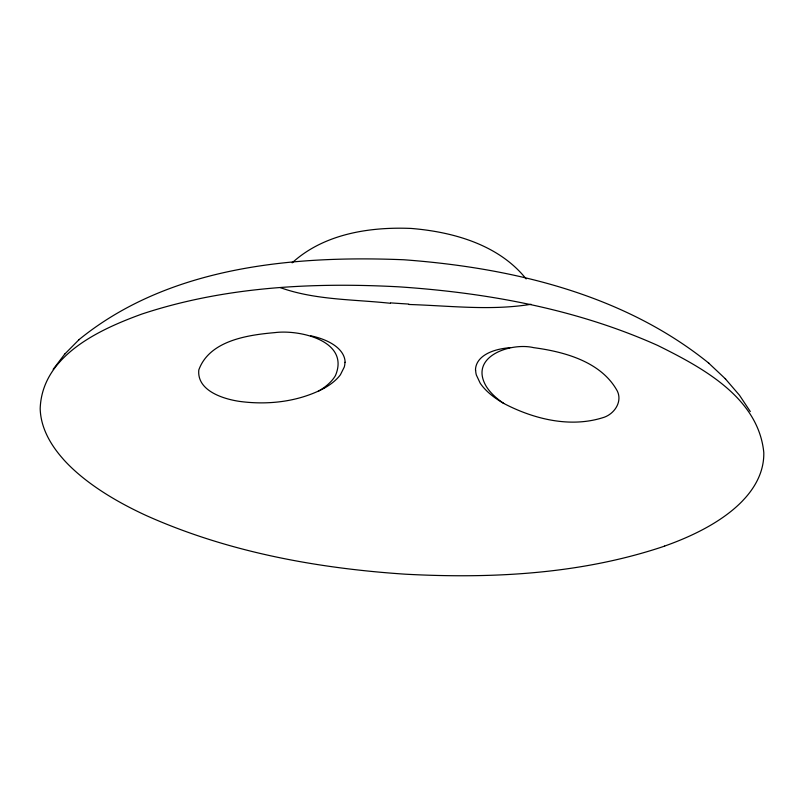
<?xml version="1.0" encoding="UTF-8"?>
<svg xmlns="http://www.w3.org/2000/svg" width="804" height="804" viewBox="0 0 804 804"><rect width="100%" height="100%" fill="white"/><g stroke="black" fill="none" stroke-linecap="round" stroke-linejoin="round"><path stroke-width="1.21" d="M53.164 369.297L64.812 354.021M78.792 339.911L79.194 339.489C168.84 266.596 292.445 255.22 403.809 259.762C511.254 267.692 622.919 293.942 708.394 362.825L708.857 363.227M292.153 262.848C323.831 233.843 369.559 226.718 411.115 228.436C453.134 231.864 498.872 244.697 526.148 278.928M64.481 354.363L79.194 339.489M324.424 388.091L324.545 388.02A72.028 34.502 -5.9 0 0 340.434 374.724L344.293 366.996A70.873 33.949 -5.9 0 0 344.926 362.262M324.364 388.131C298.626 401.819 268.094 405.256 239.461 401.387C223.19 398.985 196.719 390.704 198.809 369.93C209.452 340.544 247.612 334.987 274.878 332.615C299.41 329.409 350.202 340.775 335.439 375.589A73.646 35.276 -5.9 0 1 327.158 385.116A69.938 33.497 -5.9 0 1 318.183 391.317M664.617 546.087L662.225 546.921C579.754 574.277 491.475 578.8 405.276 574.187C316.756 568.277 227.723 552.026 146.358 515.595L143.926 514.47A355.257 142.79 4.4 0 1 63.938 459.938L60.853 456.36A350.293 140.8 4.4 0 1 40.19 408.532C42.089 355.87 98.912 329.66 141.765 314.093C224.246 286.737 312.515 282.214 398.724 286.827C487.244 292.736 576.277 308.987 657.632 345.418C701.932 367.378 758.353 397.467 763.79 452.481A350.293 140.8 4.4 0 1 745.258 497.917L742.303 501.123A355.257 142.79 4.4 0 1 664.586 546.077M531.032 304.284C490.762 310.897 449.547 305.741 409.005 304.485M390.312 303.279C353.73 299.319 315.469 300.173 280.485 287.691M503.746 403.427C533.444 418.964 569.574 427.979 602.397 417.819C613.583 414.894 622.698 402.472 617.392 391.186C601.412 361.76 564.609 351.77 533.635 347.65C511.163 342.253 468.742 356.122 486.048 386.031A72.973 34.1 15.1 0 0 493.354 395.055A69.456 32.451 15.1 0 0 503.736 403.427A73.134 34.17 15.1 0 1 496.369 398.764L495.897 398.432A72.028 33.657 15.1 0 1 480.209 383.206L476.35 375.016A70.873 33.115 15.1 0 1 475.666 370.202M725.268 378.724L739.479 395.246L750.293 411.547M708.394 362.825L725.65 379.066M408.784 304.063A238.507 26.743 3.7 0 1 390.483 302.877M475.486 370.172A72.139 33.708 15.1 0 1 509.796 347.69M310.625 335.75A72.119 34.552 -5.9 0 1 345.107 362.252"/></g></svg>
